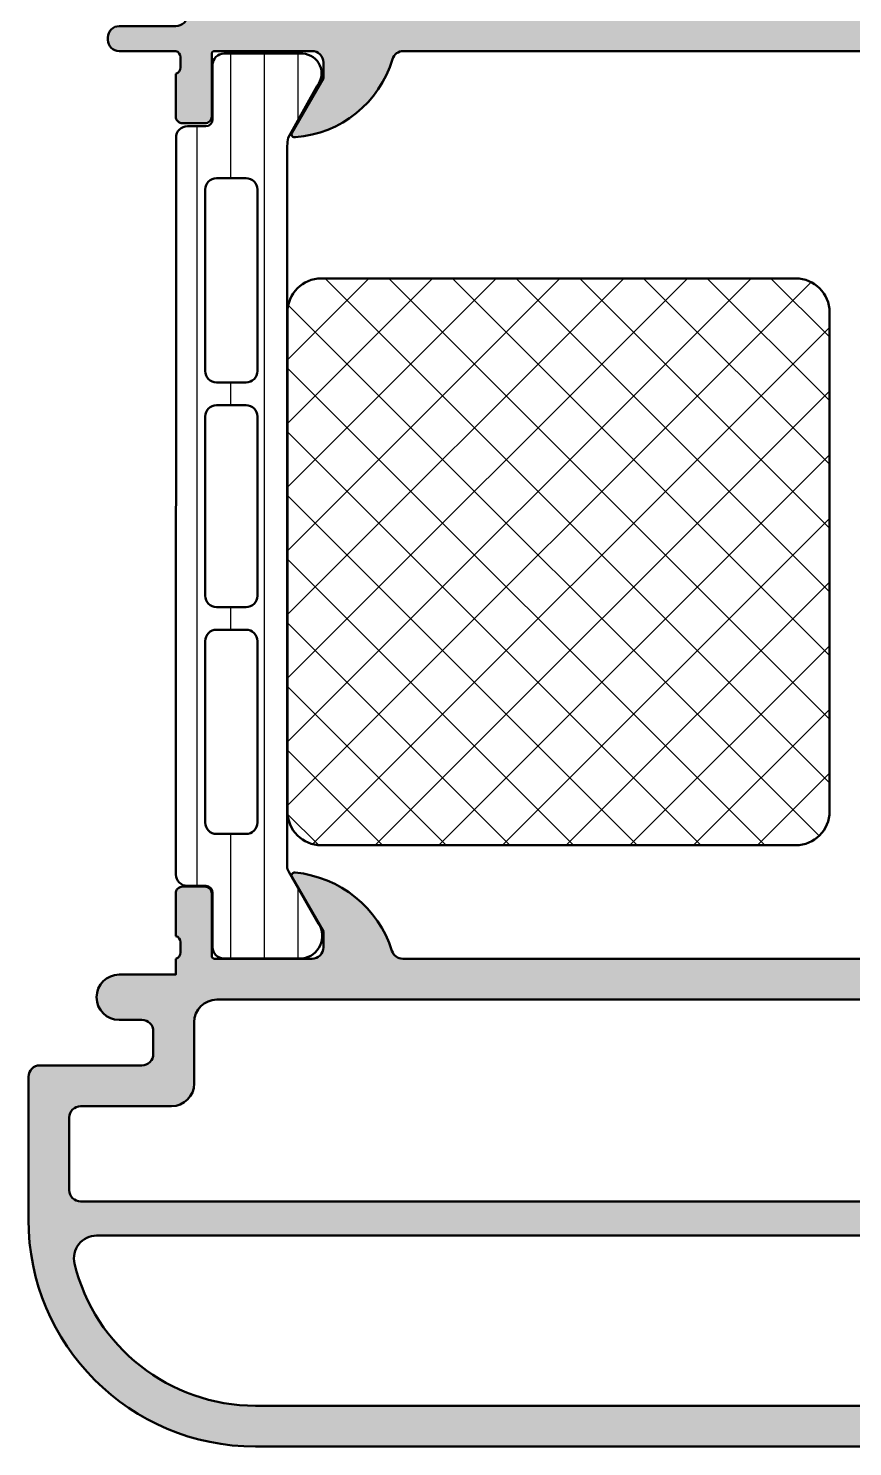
# Model space of a CAD drawing. Extents: x 0 to 75, y 0 to 102.
# Drawn here: x 0 to 36.3, y 0 to 62.5 of the extents above; entities that cross this region are included whole.
import ezdxf

# ---------------------------------------------------------------- set-up
doc = ezdxf.new("R2010")
doc.units = 0
for name, color, linetype, lineweight in [('0S-Alu contour', 7, 'Continuous', 50), ('0S-Alu hatch', 252, 'Continuous', 25), ('0S-Plastic contour', 254, 'Continuous', 50), ('0S-Plastic hatch', 253, 'Continuous', 25), ('0S-PT contour', 91, 'Continuous', 50), ('0S-PT hatch', 103, 'Continuous', 25)]:
    doc.layers.add(name, color=color, linetype=linetype, lineweight=lineweight)

# ---------------------------------------------------------------- blocks, each defined once
blk = doc.blocks.new('430690__E5E0062D_8118_4E40_9B83_D8DA14C2BE1B_')
at = {"layer": '0S-Alu hatch'}
h = blk.add_hatch(color=256, dxfattribs=at)
edge = h.paths.add_edge_path()
edge.add_ellipse((5.000017198477095, 18.2999971235823), major_axis=(-0.4999999999999864, 0), ratio=1, start_angle=180, end_angle=269.999934430183, ccw=False)
edge.add_line((5.500017198477081, 18.2999971235823), (5.500017198477195, 17.299996551378))
edge.add_ellipse((5.000018880849282, 17.29999486900591), major_axis=(-0.4999983176307435, 0), ratio=1, start_angle=89.99980721371111, end_angle=180.000192786551, ccw=False)
edge.add_line((5.000017198477195, 16.799996551378), (0.5000171984768543, 16.799996551378))
edge.add_arc((0.5000188644716843, 16.29999488538339), 0.5000016659973819, 90.00019090830882, 179.9998090904089)
edge.add_line((1.71984770782e-05, 16.29999655138941), (1.71984770816e-05, 10))
edge.add_arc((10.00001719847704, 9.999999999999986), 9.999999999999957, 180, 269.9999999999998)
edge.add_line((10.00001719847701, 2.84e-14), (65.00000000000026, 0))
edge.add_arc((65.00000000000023, 9.999999999999972), 9.999999999999972, 270.0000000000002, 360)
edge.add_line((75.0000000000002, 9.999999999999968), (74.9999999999998, 13.50000000000017))
edge.add_arc((74.49996948242188, 13.49996948242225), 0.5000305185091918, 0.0034968434056635, 89.99650315717567)
edge.add_line((74.4999999999948, 14.00000000000018), (73.19998168944792, 14.00000000000011))
edge.add_arc((73.19996642949953, 13.5000305142604), 0.4999694859725901, 89.99825123199821, 180.0078688569588)
edge.add_line((72.69999694824205, 13.49996184972019), (72.69999694824233, 13))
edge.add_line((72.69999694824233, 13), (73.69999694824187, 13.00000000000017))
edge.add_line((73.69999694824187, 13.00000000000017), (73.69999694824244, 11.5000000000003))
edge.add_ellipse((72.6999654886017, 11.50003145964108), major_axis=(-1.000031460135576, 0), ratio=1, start_angle=90.00180244786259, end_angle=179.9981975521923, ccw=False)
edge.add_line((72.69999694824119, 10.50000000000034), (68.69999694823153, 10.50000000000013))
edge.add_ellipse((68.69999694824182, 11.50000000002951), major_axis=(-1.000000000029384, 0), ratio=1, start_angle=-0.0004371304394226172, end_angle=89.99999999941048, ccw=False)
edge.add_line((67.69999694824153, 11.50000762939494), (67.69999694824256, 13.00000000000007))
edge.add_line((67.69999694824256, 13.00000000000007), (68.69999694824187, 13.00000000000045))
edge.add_line((68.69999694824187, 13.00000000000045), (68.69999694824187, 13.50000000000045))
edge.add_arc((68.19996643066409, 13.49996948242217), 0.5000305185090497, 0.0034968434056635, 89.99650315719192)
edge.add_line((68.19999694823687, 13.99999999999995), (66.89999389648372, 14.00000000000023))
edge.add_arc((66.90000205844106, 13.49999183804311), 0.500008162023732, 90.00093527614877, 179.999064723801)
edge.add_line((66.39999389648393, 13.50000000000089), (66.39999389648406, 11.50000000000094))
edge.add_ellipse((65.89996337890544, 11.50003051757919), major_axis=(-0.5000305185098881, 0), ratio=1, start_angle=90.00349684281298, end_angle=179.9965031565945, ccw=False)
edge.add_line((65.89999389647826, 11.00000000000057), (60.49999999999991, 11.00000000000028))
edge.add_ellipse((60.50000816195741, 11.50000816195801), major_axis=(-0.5000081620243395, 0), ratio=1, start_angle=0.0009352761990157887, end_angle=89.99906472383333, ccw=False)
edge.add_line((59.99999999999968, 11.50000000000023), (59.99999999999968, 18.30000305175838))
edge.add_arc((59.5000152585565, 18.3000183100818), 0.4999847416760091, 359.9982514715724, 450.0000000006001)
edge.add_line((59.50001525855126, 18.80000305175781), (57.50000762938944, 18.80000305175775))
edge.add_ellipse((57.4999923713038, 19.29998779349307), major_axis=(-0.4999847419681343, 0), ratio=1, start_angle=0.0008742896432067937, end_angle=90.0017485011789, ccw=False)
edge.add_line((57.00000762939388, 19.29998016410945), (56.99997329937824, 21.49999999999983))
edge.add_ellipse((57.07880974592126, 21.76752059199309), major_axis=(-0.2788950563275647, 0), ratio=1, start_angle=-1.1645893740703173, end_angle=73.58012358052042, ccw=False)
edge.add_line((56.79997229937807, 21.77318899999133), (56.79997229937831, 22.22678299999177))
edge.add_ellipse((57.07884039502123, 22.23244365946871), major_axis=(-0.2789255417368994, 0), ratio=1, start_angle=-73.57540544466792, end_angle=1.1628700728628019, ccw=False)
edge.add_line((56.99997329937824, 22.49998699999144), (56.99997329937835, 24.37999799999972))
edge.add_arc((56.69997329937809, 24.37999799999972), 0.3000000000002601, 0, 89.99999999998506)
edge.add_line((56.69997329937817, 24.67999799999998), (55.71999898033542, 24.67999800000001))
edge.add_arc((55.71999898033539, 24.37999799999998), 0.3000000000000327, 89.99999999999324, 180)
edge.add_line((55.41999898033535, 24.37999799999998), (55.41999898033558, 21.62000000000006))
edge.add_ellipse((55.29999898033581, 21.62000000000002), major_axis=(-0.1199999999997629, 0), ratio=1, start_angle=89.99999999999329, end_angle=180, ccw=False)
edge.add_line((55.2999989803358, 21.50000000000026), (50.99998092877266, 21.50000000000047))
edge.add_ellipse((50.99997060866207, 21.99998967988976), major_axis=(-0.4999896799958031, 0), ratio=1, start_angle=-0.001182622279827683, end_angle=90.00118262197122, ccw=False)
edge.add_line((50.49998092877277, 22.00000000000036), (50.49998092877323, 22.69999694824287))
edge.add_line((50.49998092877323, 22.69999694824287), (51.88822555767925, 25.1045227050783))
edge.add_arc((51.76126084461743, 25.16120419576186), 0.1390425465423452, 335.9423438028418, 455.6316827674685)
edge.add_arc((52.23828222420831, 20.32370918617875), 5.000000000000285, 95.63168276745193, 162.2550624251304)
edge.add_ellipse((46.99995719539424, 22.00000000000028), major_axis=(-0.4999999999999212, 0), ratio=1, start_angle=90.00000000000318, end_angle=162.2550624251343, ccw=False)
edge.add_line((46.99995719539427, 21.50000000000035), (16.49234549921826, 21.5))
edge.add_ellipse((16.49234549921834, 21.99999999999982), major_axis=(-0.4999999999998224, 0), ratio=1, start_angle=17.744937574853907, end_angle=89.99999999999102, ccw=False)
edge.add_arc((11.25402047040422, 20.32370918617872), 5.000000000000309, 17.74493757486587, 84.36831723254801)
edge.add_arc((11.73104184999533, 25.16120419576173), 0.1390425465424489, 84.36831723262974, 204.057656197141)
edge.add_line((11.6040771369334, 25.10452270507816), (12.99232176583965, 22.6999969482425))
edge.add_line((12.99232176583965, 22.6999969482425), (12.99232176583953, 22.0000000000002))
edge.add_ellipse((12.49233208594975, 21.99998967989006), major_axis=(-0.4999896799962934, 0), ratio=1, start_angle=89.99881737801991, end_angle=180.0011826219717, ccw=False)
edge.add_line((12.49232176583908, 21.50000000000027), (8.192303714276903, 21.5000000000002))
edge.add_ellipse((8.192303714276903, 21.61999999999991), major_axis=(-0.1199999999997168, 0), ratio=1, start_angle=0, end_angle=90, ccw=False)
edge.add_line((8.072303714277187, 21.61999999999991), (8.07230371427707, 24.37999800000019))
edge.add_arc((7.772303714277242, 24.37999800000016), 0.2999999999998266, 0, 90.00000000000273)
edge.add_line((7.772303714277228, 24.67999799999999), (6.792329395234702, 24.67999799999993))
edge.add_arc((6.792329395234602, 24.3799979999995), 0.300000000000427, 89.99999999998101, 180)
edge.add_line((6.492329395234175, 24.3799979999995), (6.49232939523452, 22.49998699999146))
edge.add_ellipse((6.413462299591202, 22.2324436594686), major_axis=(-0.2789255417371184, 0), ratio=1, start_angle=178.8371299270813, end_angle=253.5754054446112, ccw=False)
edge.add_line((6.692330395234336, 22.22678299999139), (6.692330395234336, 21.77318899999153))
edge.add_ellipse((6.413492948691441, 21.76752059199307), major_axis=(-0.2788950563272834, 0), ratio=1, start_angle=106.41987641950891, end_angle=181.1645893741176, ccw=False)
edge.add_line((6.49232939523452, 21.50000000000011), (6.49232939523452, 20.79999941240092))
edge.add_line((6.49232939523452, 20.79999941240092), (4.000017198477024, 20.79999941240092))
edge.add_arc((4.000017198477735, 19.79999884019666), 1.000000572204257, 90.00000000004071, 269.9999344301847)
edge.add_line((4.000016054067913, 18.79999826799306), (5.000017770681694, 18.79999712358196))
edge = h.paths.add_edge_path()
edge.add_arc((6.300016435537628, 15.99999636064314), 1, 270, 360)
edge.add_line((7.300016435537628, 15.99999636064314), (7.300016435537624, 18.69999694824248))
edge.add_ellipse((8.300016435537643, 18.69999694824248), major_axis=(-1.000000000000017, 0), ratio=1, start_angle=270.0000000000008, end_angle=360, ccw=False)
edge.add_line((8.300016435537628, 19.6999969482425), (54.70000762939386, 19.6999969482425))
edge.add_ellipse((54.70000762939386, 19.1999969482425), major_axis=(-0.5, 0), ratio=1, start_angle=180, end_angle=270, ccw=False)
edge.add_line((55.20000762939386, 19.1999969482425), (55.20000762939393, 18.00000000000029))
edge.add_arc((56.20000762939391, 18.00000000000029), 0.9999999999999928, 180, 269.9999999999972)
edge.add_line((56.20000762939387, 17.0000000000003), (57.70000457854954, 17.00000000000027))
edge.add_ellipse((57.70000457854949, 16.50000000000028), major_axis=(-0.4999999999999858, 0), ratio=1, start_angle=180, end_angle=269.9999999999951, ccw=False)
edge.add_line((58.20000457854948, 16.49999999990896), (58.20000457760002, 11.29999631295942))
edge.add_ellipse((57.70000457760002, 11.29999631295942), major_axis=(-0.5, 0), ratio=1, start_angle=90, end_angle=180, ccw=False)
edge.add_line((57.70000457760002, 10.79999631295942), (2.300016435537628, 10.79999631295943))
edge.add_ellipse((2.30001527134226, 11.29999514876407), major_axis=(-0.4999988358059877, 0), ratio=1, start_angle=-0.00013340742549416973, end_angle=90.00013340727281, ccw=False)
edge.add_line((1.800016435537628, 11.29999631295951), (1.800016435537625, 14.49999636064537))
edge.add_ellipse((2.300014992644648, 14.49999780353611), major_axis=(-0.4999985571091051, 0), ratio=1, start_angle=-90.0001653438332, end_angle=0.00016534357740738415, ccw=False)
edge.add_line((2.300016435537628, 14.99999636064314), (6.300016435537628, 14.99999636064314))
edge = h.paths.add_edge_path()
edge.add_line((65.00000000000026, 1.800395727157592), (10.00001719847708, 1.800395727157592))
edge.add_ellipse((10.00001719847709, 10.00039572715757), major_axis=(-8.199999999999976, 0), ratio=1, start_angle=13.660406249844186, end_angle=89.99999999999989, ccw=False)
edge.add_ellipse((3.00368681723755, 8.299995422363281), major_axis=(-0.9999999999999712, 0), ratio=1, start_angle=-89.9999999999992, end_angle=13.660406249844527, ccw=False)
edge.add_line((3.003686817237536, 9.299995422363253), (71.9963303812398, 9.299995422363285))
edge.add_ellipse((71.99633038123983, 8.299995422363295), major_axis=(-0.9999999999999893, 0), ratio=1, start_angle=166.339593750155, end_angle=270.00000000000165, ccw=False)
edge.add_ellipse((65.00000000000026, 10.0003957271576), major_axis=(-8.200000000000008, 0), ratio=1, start_angle=90, end_angle=166.3395937501558, ccw=False)
at = {"layer": '0S-Alu contour', "color": 7}
for points in [[(11.6040771369334, 25.10452270507816), (12.99232176583965, 22.6999969482425), (12.99232176583953, 22.0000000000002)], [(50.49998092877277, 22.00000000000036), (50.49998092877323, 22.69999694824287), (51.88822555767925, 25.1045227050783)], [(6.492329395234175, 24.3799979999995), (6.49232939523452, 22.49998699999146)], [(7.772303714277228, 24.67999799999999), (6.792329395234702, 24.67999799999993)], [(8.072303714277187, 21.61999999999991), (8.07230371427707, 24.37999800000019)], [(55.41999898033535, 24.37999799999998), (55.41999898033558, 21.62000000000006)], [(56.69997329937817, 24.67999799999998), (55.71999898033542, 24.67999800000001)], [(56.99997329937824, 22.49998699999144), (56.99997329937835, 24.37999799999972)], [(6.692330395234336, 22.22678299999139), (6.692330395234336, 21.77318899999153)], [(56.79997229937807, 21.77318899999133), (56.79997229937831, 22.22678299999177)], [(6.49232939523452, 21.50000000000011), (6.49232939523452, 20.79999941240092), (4.000017198477024, 20.79999941240092)], [(12.49232176583908, 21.50000000000027), (8.192303714276903, 21.5000000000002)], [(46.99995719539427, 21.50000000000035), (16.49234549921826, 21.5)], [(55.2999989803358, 21.50000000000026), (50.99998092877266, 21.50000000000047)], [(57.00000762939388, 19.29998016410945), (56.99997329937824, 21.49999999999983)], [(8.300016435537628, 19.6999969482425), (54.70000762939386, 19.6999969482425)], [(4.000016054067913, 18.79999826799306), (5.000017770681694, 18.79999712358196)], [(55.20000762939386, 19.1999969482425), (55.20000762939393, 18.00000000000029)], [(59.50001525855126, 18.80000305175781), (57.50000762938944, 18.80000305175775)], [(5.500017198477081, 18.2999971235823), (5.500017198477195, 17.299996551378)], [(7.300016435537628, 15.99999636064314), (7.300016435537624, 18.69999694824248)], [(59.99999999999968, 11.50000000000023), (59.99999999999968, 18.30000305175838)], [(56.20000762939387, 17.0000000000003), (57.70000457854954, 17.00000000000027)], [(1.71984770782e-05, 16.29999655138941), (1.71984770816e-05, 10)], [(5.000017198477195, 16.799996551378), (0.5000171984768543, 16.799996551378)], [(58.20000457854948, 16.49999999990896), (58.20000457760002, 11.29999631295942)], [(1.800016435537628, 11.29999631295951), (1.800016435537625, 14.49999636064537)], [(2.300016435537628, 14.99999636064314), (6.300016435537628, 14.99999636064314)], [(68.19999694823687, 13.99999999999995), (66.89999389648372, 14.00000000000023)], [(74.4999999999948, 14.00000000000018), (73.19998168944792, 14.00000000000011)], [(66.39999389648393, 13.50000000000089), (66.39999389648406, 11.50000000000094)], [(67.69999694824153, 11.50000762939494), (67.69999694824256, 13.00000000000007), (68.69999694824187, 13.00000000000045), (68.69999694824187, 13.50000000000045)], [(72.69999694824205, 13.49996184972019), (72.69999694824233, 13), (73.69999694824187, 13.00000000000017), (73.69999694824244, 11.5000000000003)], [(75.0000000000002, 9.999999999999968), (74.9999999999998, 13.50000000000017)], [(57.70000457760002, 10.79999631295942), (2.300016435537628, 10.79999631295943)], [(65.89999389647826, 11.00000000000057), (60.49999999999991, 11.00000000000028)], [(72.69999694824119, 10.50000000000034), (68.69999694823153, 10.50000000000013)], [(3.003686817237536, 9.299995422363253), (71.9963303812398, 9.299995422363285)], [(65.00000000000026, 1.800395727157592), (10.00001719847708, 1.800395727157592)], [(10.00001719847701, 2.84e-14), (65.00000000000026, 0)]]:
    blk.add_lwpolyline(points, dxfattribs=at)
for centre, radius, start, end in [((11.73104184999533, 25.16120419576173), 0.1390425465424489, 84.36831723262974, 204.057656197141), ((11.25402047040422, 20.32370918617872), 5.000000000000309, 17.74493757486587, 84.36831723254801), ((52.23828222420831, 20.32370918617875), 5.000000000000285, 95.63168276745193, 162.2550624251304), ((51.76126084461743, 25.16120419576186), 0.1390425465423452, 335.9423438028418, 95.63168276746855), ((6.792329395234602, 24.3799979999995), 0.300000000000427, 89.99999999998101, 180), ((7.772303714277242, 24.37999800000016), 0.2999999999998266, 0, 90.00000000000273), ((55.71999898033539, 24.37999799999998), 0.3000000000000327, 89.99999999999324, 180), ((56.69997329937809, 24.37999799999972), 0.3000000000002601, 0, 89.99999999998506), ((4.000017198477735, 19.79999884019666), 1.000000572204257, 90.00000000004071, 269.9999344301847), ((59.5000152585565, 18.3000183100818), 0.4999847416760091, 359.9982514715724, 90.0000000006001), ((56.20000762939391, 18.00000000000029), 0.9999999999999928, 180, 269.9999999999972), ((0.5000188644716843, 16.29999488538339), 0.5000016659973819, 90.00019090830882, 179.9998090904089), ((6.300016435537628, 15.99999636064314), 1, 270, 0), ((66.90000205844106, 13.49999183804311), 0.500008162023732, 90.00093527614877, 179.999064723801), ((68.19996643066409, 13.49996948242217), 0.5000305185090497, 0.0034968434056635, 89.99650315719192), ((73.19996642949953, 13.5000305142604), 0.4999694859725901, 89.99825123199821, 180.0078688569588), ((74.49996948242188, 13.49996948242225), 0.5000305185091918, 0.0034968434056635, 89.99650315717567), ((10.00001719847704, 9.999999999999986), 9.999999999999957, 180, 269.9999999999998), ((65.00000000000023, 9.999999999999972), 9.999999999999972, 270.0000000000002, 0)]:
    blk.add_arc(centre, radius, start, end, dxfattribs=at)
at = {"layer": '0S-Alu contour', "color": 7, "extrusion": (0, 0, -1)}
for centre, radius, start, end in [((-6.413462299591202, 22.2324436594686), 0.2789255417371184, 106.4245945553888, 181.1628700729188), ((-12.49233208594975, 21.99998967989006), 0.4999896799962934, 179.9988173780283, 270.0011826219802), ((-50.99997060866207, 21.99998967988976), 0.4999896799958031, 269.9988173780288, 0.0011826222798784), ((-57.07884039502123, 22.23244365946871), 0.2789255417368994, 358.8371299271372, 73.57540544466796), ((-6.413492948691441, 21.76752059199307), 0.2788950563272834, 178.8354106258824, 253.5801235804911), ((-8.192303714276903, 21.61999999999991), 0.1199999999997168, 270, 0), ((-16.49234549921834, 21.99999999999982), 0.4999999999998224, 270.000000000009, 342.2550624251461), ((-46.99995719539424, 22.00000000000028), 0.4999999999999212, 197.7449375748658, 269.9999999999968), ((-55.29999898033581, 21.62000000000002), 0.119999999999763, 180, 270.0000000000068), ((-57.07880974592126, 21.76752059199309), 0.2788950563275647, 286.4198764194796, 1.164589374070321), ((-8.300016435537643, 18.69999694824248), 1.000000000000017, 0, 89.9999999999992), ((-54.70000762939386, 19.1999969482425), 0.5, 90, 180), ((-5.000017198477095, 18.2999971235823), 0.4999999999999864, 90.00006556981702, 180), ((-57.4999923713038, 19.29998779349307), 0.4999847419681343, 269.9982514988211, 359.9991257103568), ((-5.000018880849282, 17.29999486900591), 0.4999983176307435, 179.999807213449, 270.000192786289), ((-57.70000457854949, 16.50000000000028), 0.4999999999999858, 90.00000000000487, 180), ((-2.300014992644648, 14.49999780353611), 0.4999985571091051, 359.9998346564226, 90.00016534383327), ((-2.30001527134226, 11.29999514876407), 0.4999988358059877, 269.9998665927272, 0.0001334074255184), ((-57.70000457760002, 11.29999631295942), 0.5, 180, 270), ((-60.50000816195741, 11.50000816195801), 0.5000081620243395, 270.0009352761667, 359.999064723801), ((-65.89996337890544, 11.50003051757919), 0.5000305185098881, 180.0034968434056, 269.996503157187), ((-68.69999694824182, 11.50000000002951), 1.000000000029384, 270.0000000005895, 0.000437130439352), ((-72.6999654886017, 11.50003145964108), 1.000031460135576, 180.0018024478078, 269.9981975521374), ((-3.00368681723755, 8.299995422363281), 0.9999999999999712, 346.3395937501555, 89.9999999999992), ((-71.99633038123983, 8.299995422363295), 0.9999999999999893, 89.99999999999837, 193.660406249845), ((-10.00001719847709, 10.00039572715757), 8.199999999999976, 270.0000000000001, 346.3395937501558), ((-65.00000000000026, 10.0003957271576), 8.200000000000008, 193.6604062498443, 270)]:
    blk.add_arc(centre, radius, start, end, dxfattribs=at)
blk = doc.blocks.new('430740__C74A6335_4344_408F_A90C_A3FF09665961_')
at = {"layer": '0S-PT hatch'}
h = blk.add_hatch(dxfattribs=at)
h.set_pattern_fill('ANSI37', color=256, scale=0.625, angle=90, style=0)
h.set_pattern_definition([(135, (0, 0), (-1.403165018917055, -1.403165018917055), []), (225, (0, 0), (1.403165018917055, -1.403165018917055), [])])
edge = h.paths.add_edge_path()
edge.add_arc((12.90235545014073, 49.98999844543789), 1.49000155456303, 90.00005977838283, 179.9999405047787)
edge.add_line((11.4123538955785, 49.98999999263688), (11.41235389557849, 27.99000000000011))
edge.add_arc((12.90235441125217, 27.99000051567379), 1.490000515673774, 180.0000198399066, 269.9999803031464)
edge.add_line((12.90235389902732, 26.50000000000011), (33.80238632050477, 26.50000000000011))
edge.add_arc((33.80238365418787, 27.990002666317), 1.490002666319272, 270.000102529149, 359.9998981537143)
edge.add_line((35.29238632050478, 27.99000001775826), (35.29238632050477, 49.99000000000011))
edge.add_arc((33.80238261346077, 49.98999629295608), 1.490003707048608, 0.0001425520778572, 89.99985840487815)
edge.add_line((33.80238629570854, 51.48000000000013), (12.902353895578, 51.48000000000011))
at = {"layer": '0S-PT contour', "color": 7}
for points in [[(33.80238629570854, 51.48000000000013), (12.902353895578, 51.48000000000011)], [(11.4123538955785, 49.98999999263688), (11.41235389557849, 27.99000000000011)], [(35.29238632050478, 27.99000001775826), (35.29238632050477, 49.99000000000011)], [(12.90235389902732, 26.50000000000011), (33.80238632050477, 26.50000000000011)]]:
    blk.add_lwpolyline(points, dxfattribs=at)
for centre, radius, start, end in [((12.90235545014073, 49.98999844543789), 1.49000155456303, 90.00005977838283, 179.9999405047787), ((33.80238261346077, 49.98999629295608), 1.490003707048608, 0.0001425520778572, 89.99985840487815), ((12.90235441125217, 27.99000051567379), 1.490000515673774, 180.0000198399066, 269.9999803031464), ((33.80238365418787, 27.990002666317), 1.490002666319272, 270.000102529149, 359.9998981537143)]:
    blk.add_arc(centre, radius, start, end, dxfattribs=at)
blk = doc.blocks.new('284487__2499D89B_ACC9_43F0_817A_A635786B4158___0D5E0F50_B5D2_41A2_97CC_7029156A1508_')
at = {"layer": '0S-Plastic hatch'}
h = blk.add_hatch(dxfattribs=at)
h.set_pattern_fill('ANSI31', color=256, scale=0.4680000000000001, angle=45, style=0)
h.set_pattern_definition([(90, (0, 0), (-1.4859, 0), [])])
edge = h.paths.add_edge_path()
edge.add_line((6.504614066441519, 57.68629611517198), (6.500044724027475, 25.2099970000001))
edge.add_arc((7.000042045118277, 25.20999432109091), 0.499997321097979, 179.999693017615, 270.0003069820262)
edge.add_line((7.000044724027475, 24.70999700000011), (7.810376057360798, 24.70999700000011))
edge.add_ellipse((7.810376057360798, 24.4099970000001), major_axis=(-0.3000000000000184, 0), ratio=1, start_angle=180, end_angle=270, ccw=False)
edge.add_line((8.110376057360817, 24.4099970000001), (8.110044106963784, 22.00999861706376))
edge.add_arc((8.610040084402371, 22.00999597743868), 0.4999959774455549, 179.9996975182267, 270.0003024811851)
edge.add_line((8.610042724027437, 21.51000000000009), (12.08658422212696, 21.5100000000001))
edge.add_arc((11.94427357313559, 22.49981807472295), 0.9999960709244788, 278.1816080519002, 392.7270160998408)
edge.add_line((12.78552622212694, 23.04045300000011), (11.4670565076403, 25.3241098467503))
edge.add_ellipse((11.90006922437106, 25.57410982104985), major_axis=(-0.5000000000003301, 0), ratio=1, start_angle=5.991033771124421e-05, end_angle=29.999996599322685, ccw=False)
edge.add_line((11.40006922437101, 25.57410929823352), (11.40463856678499, 57.32218381689079))
edge.add_ellipse((13.38929897352597, 57.31607025809033), major_axis=(-1.984669822838661, 0), ratio=1, start_angle=349.4760209363451, end_angle=359.82350632483065, ccw=False)
edge.add_line((11.43801416811538, 57.67856427715855), (12.71747078622724, 59.96788002626042))
edge.add_arc((12.04351137953183, 60.51777067479917), 0.8698281480979893, 320.788628582685, 446.8602271466215)
edge.add_line((12.09115356454103, 61.38629311517197), (8.61461206644151, 61.38629311517198))
edge.add_arc((8.614609426816429, 60.88629713773339), 0.499995977445562, 89.9996975188133, 180.0003024817733)
edge.add_line((8.114613449377835, 60.88629449810319), (8.114945399774854, 58.48629611517198))
edge.add_ellipse((7.81494539977487, 58.48629611517197), major_axis=(-0.2999999999999829, 0), ratio=1, start_angle=90, end_angle=180, ccw=False)
edge.add_line((7.81494539977487, 58.18629611517199), (7.004614066441519, 58.18629611517199))
edge.add_arc((7.004611387532321, 57.68629879408118), 0.499997321097979, 89.99969301797381, 180.0003069823849)
edge = h.paths.add_edge_path()
edge.add_line((7.785651687212236, 47.39687486731597), (7.785651687212236, 55.39688707400313))
edge.add_ellipse((8.285636428423146, 55.39688707400833), major_axis=(-0.4999847412109091, 0), ratio=1, start_angle=270, end_angle=360, ccw=False)
edge.add_line((8.285636428423146, 55.89687181521924), (9.585647109575547, 55.89687181521925))
edge.add_ellipse((9.585647109575547, 55.39685655643022), major_axis=(-0.5000152587890341, 0), ratio=1, start_angle=180, end_angle=270, ccw=False)
edge.add_line((10.08566236836458, 55.396856556425), (10.08566236836458, 47.3968748673235))
edge.add_ellipse((9.585666007721258, 47.39687122796444), major_axis=(-0.4999963606565677, 0), ratio=1, start_angle=89.9995829574089, end_angle=180.0004170428646, ccw=False)
edge.add_line((9.58566236836458, 46.89687486732111), (8.285668262096676, 46.89687486732111))
edge.add_ellipse((8.285651689299883, 47.3968748691341), major_axis=(-0.500000002087643, 0), ratio=1, start_angle=0, end_angle=90.00189910261457, ccw=False)
edge = h.paths.add_edge_path()
edge.add_line((10.08566236836458, 45.39687486731593), (10.08566236836458, 37.49687486731593))
edge.add_ellipse((9.585662368364567, 37.49687486732113), major_axis=(-0.5000000000000142, 0), ratio=1, start_angle=90.00000000119371, end_angle=180, ccw=False)
edge.add_line((9.585662368374983, 36.99687486732111), (8.28565168722264, 36.99687486732111))
edge.add_ellipse((8.285651687212235, 37.4968748673211), major_axis=(-0.4999999999999929, 0), ratio=1, start_angle=0, end_angle=90.000000001192, ccw=False)
edge.add_line((7.785651687212244, 37.4968748673211), (7.785651687212236, 45.39687486731591))
edge.add_ellipse((8.285651687212235, 45.39687486732112), major_axis=(-0.5, 0), ratio=1, start_angle=270, end_angle=360, ccw=False)
edge.add_line((8.285651687212235, 45.89687486732112), (9.58566236836458, 45.89687486732112))
edge.add_ellipse((9.58566236836458, 45.39687486732112), major_axis=(-0.4999999999999929, 0), ratio=1, start_angle=180, end_angle=270, ccw=False)
edge = h.paths.add_edge_path()
edge.add_line((7.785651687201834, 27.49687791942825), (7.785651687201834, 35.49687486731591))
edge.add_ellipse((8.285651689359156, 35.49687486543845), major_axis=(-0.5000000021573215, 0), ratio=1, start_angle=269.9981009105044, end_angle=360, ccw=False)
edge.add_line((8.285668262041469, 35.99687486732112), (9.585662368354207, 35.99687486732114))
edge.add_ellipse((9.585666007710913, 35.49687850667787), major_axis=(-0.4999963606565109, 0), ratio=1, start_angle=179.9995829571355, end_angle=270.0004170425943, ccw=False)
edge.add_line((10.08566236835418, 35.4968748673211), (10.08566236835418, 27.49687791943583))
edge.add_ellipse((9.585666007710797, 27.49687428007677), major_axis=(-0.4999963606566246, 0), ratio=1, start_angle=89.9995829574155, end_angle=180.0004170428646, ccw=False)
edge.add_line((9.585662368354178, 26.99687791943338), (8.28566826208629, 26.9968779194334))
edge.add_ellipse((8.285651689289466, 27.49687792124637), major_axis=(-0.5000000020876322, 0), ratio=1, start_angle=0, end_angle=90.00189910261793, ccw=False)
at = {"layer": '0S-Alu contour', "color": 7}
for points in [[(8.285636428423146, 55.89687181521924), (9.585647109575547, 55.89687181521925)], [(7.785651687212236, 47.39687486731597), (7.785651687212236, 55.39688707400313)], [(10.08566236836458, 55.396856556425), (10.08566236836458, 47.3968748673235)], [(9.58566236836458, 46.89687486732111), (8.285668262096676, 46.89687486732111)], [(8.285651687212235, 45.89687486732112), (9.58566236836458, 45.89687486732112)], [(7.785651687212244, 37.4968748673211), (7.785651687212236, 45.39687486731591)], [(10.08566236836458, 45.39687486731593), (10.08566236836458, 37.49687486731593)], [(9.585662368374983, 36.99687486732111), (8.28565168722264, 36.99687486732111)], [(8.285668262041469, 35.99687486732112), (9.585662368354207, 35.99687486732114)], [(7.785651687201834, 27.49687791942825), (7.785651687201834, 35.49687486731591)], [(10.08566236835418, 35.4968748673211), (10.08566236835418, 27.49687791943583)], [(9.585662368354178, 26.99687791943338), (8.28566826208629, 26.9968779194334)]]:
    blk.add_lwpolyline(points, dxfattribs=at)
at = {"layer": '0S-Alu contour', "color": 7, "extrusion": (0, 0, -1)}
for centre, radius, start, end in [((-8.285636428423146, 55.39688707400833), 0.4999847412109091, 0, 90), ((-9.585647109575547, 55.39685655643022), 0.5000152587890341, 90, 180), ((-8.285651689299883, 47.3968748691341), 0.500000002087643, 269.9981008973854, 0), ((-9.585666007721258, 47.39687122796444), 0.4999963606565677, 179.9995829571354, 270.0004170425911), ((-8.285651687212235, 45.39687486732112), 0.5, 0, 90), ((-9.58566236836458, 45.39687486732112), 0.4999999999999929, 90, 180), ((-8.285651687212235, 37.4968748673211), 0.4999999999999929, 269.999999998808, 0), ((-9.585662368364567, 37.49687486732113), 0.5000000000000142, 180, 269.9999999988063), ((-8.285651689359156, 35.49687486543845), 0.5000000021573215, 0, 90.00189908949562), ((-9.585666007710913, 35.49687850667787), 0.4999963606565109, 89.9995829574057, 180.0004170428646), ((-8.285651689289466, 27.49687792124637), 0.5000000020876322, 269.9981008973821, 0), ((-9.585666007710797, 27.49687428007677), 0.4999963606566246, 179.9995829571354, 270.0004170425845)]:
    blk.add_arc(centre, radius, start, end, dxfattribs=at)
at = {"layer": '0S-Plastic contour', "color": 7}
for points in [[(12.09115356454103, 61.38629311517197), (8.61461206644151, 61.38629311517198)], [(8.114613449377835, 60.88629449810319), (8.114945399774854, 58.48629611517198)], [(11.43801416811538, 57.67856427715855), (12.71747078622724, 59.96788002626042)], [(7.81494539977487, 58.18629611517199), (7.004614066441519, 58.18629611517199)], [(6.504614066441519, 57.68629611517198), (6.500044724027475, 25.2099970000001)], [(11.40006922437101, 25.57410929823352), (11.40463856678499, 57.32218381689079)], [(12.78552622212694, 23.04045300000011), (11.4670565076403, 25.3241098467503)], [(7.000044724027475, 24.70999700000011), (7.810376057360798, 24.70999700000011)], [(8.110376057360817, 24.4099970000001), (8.110044106963784, 22.00999861706376)], [(8.610042724027437, 21.51000000000009), (12.08658422212696, 21.5100000000001)]]:
    blk.add_lwpolyline(points, dxfattribs=at)
for centre, radius, start, end in [((8.614609426816429, 60.88629713773339), 0.499995977445562, 89.9996975188133, 180.0003024817733), ((12.04351137953183, 60.51777067479917), 0.8698281480979893, 320.788628582685, 86.86022714662154), ((7.004611387532321, 57.68629879408118), 0.499997321097979, 89.99969301797381, 180.0003069823849), ((7.000042045118277, 25.20999432109091), 0.499997321097979, 179.999693017615, 270.0003069820262), ((11.94427357313559, 22.49981807472295), 0.9999960709244788, 278.1816080519002, 32.72701609984087), ((8.610040084402371, 22.00999597743868), 0.4999959774455549, 179.9996975182267, 270.0003024811851)]:
    blk.add_arc(centre, radius, start, end, dxfattribs=at)
at = {"layer": '0S-Plastic contour', "color": 7, "extrusion": (0, 0, -1)}
for centre, radius, start, end in [((-7.81494539977487, 58.48629611517197), 0.2999999999999829, 180, 270), ((-13.38929897352597, 57.31607025809033), 1.984669822838661, 0.1764936751693438, 10.5239790636549), ((-11.90006922437106, 25.57410982104985), 0.5000000000003301, 330.0000034006773, 359.9999400896623), ((-7.810376057360798, 24.4099970000001), 0.3000000000000185, 90, 180)]:
    blk.add_arc(centre, radius, start, end, dxfattribs=at)
blk = doc.blocks.new('430200__19F2C8B2_58EF_4338_A66D_4EC13E8A9B59_')
at = {"layer": '0S-Alu hatch'}
h = blk.add_hatch(color=256, dxfattribs=at)
edge = h.paths.add_edge_path()
edge.add_line((6.999970203379376, 87.99999325922859), (6.999970203379405, 63.10003412983358))
edge.add_ellipse((6.499970203379319, 63.10003412983373), major_axis=(-0.5000000000000853, 0), ratio=1, start_angle=89.99999999998369, end_angle=180, ccw=False)
edge.add_line((6.499970203379177, 62.60003412983365), (3.999946203140751, 62.60003412983365))
edge.add_arc((3.999946203140765, 62.10003412983372), 0.499999999999929, 90.0000000000016, 180)
edge.add_line((3.499946203140837, 62.10003412983372), (3.499946203140837, 61.99999088314871))
edge.add_arc((3.999946203140765, 61.99999088314868), 0.499999999999929, 180, 269.9999999999951)
edge.add_line((3.999946203140723, 61.49999088314875), (6.492283576885185, 61.49999088314875))
edge.add_ellipse((6.413447130342163, 61.23247029115564), major_axis=(-0.2788950563274284, 0), ratio=1, start_angle=178.8354106259059, end_angle=253.5801235805121, ccw=False)
edge.add_line((6.692284576885205, 61.22680188315728), (6.692284576885199, 60.77320788315725))
edge.add_ellipse((6.413416481242038, 60.7675472236802), major_axis=(-0.2789255417371433, 0), ratio=1, start_angle=106.42459455535439, end_angle=181.1628700728853, ccw=False)
edge.add_line((6.492283576885202, 60.50000388315726), (6.492283576885185, 58.61999288314878))
edge.add_arc((6.792283576885225, 58.6199928831488), 0.3000000000000398, 180, 270.0000000000027)
edge.add_line((6.792283576885239, 58.31999288314875), (7.772257895927978, 58.31999288314875))
edge.add_arc((7.772257895927992, 58.61999288314875), 0.2999999999999971, 269.9999999999973, 360)
edge.add_line((8.07225789592799, 58.61999288314875), (8.072257895927976, 61.37999088314875))
edge.add_ellipse((8.19225026653345, 61.37999088314875), major_axis=(-0.1199923706054733, 0), ratio=1, start_angle=270, end_angle=360, ccw=False)
edge.add_line((8.19225026653345, 61.49998325375422), (12.49227594749067, 61.49998325375423))
edge.add_ellipse((12.49229138458384, 60.99999869102476), major_axis=(-0.4999845629677774, 0), ratio=1, start_angle=179.9991052558096, end_angle=270.00176901518995, ccw=False)
edge.add_line((12.99227594749065, 60.99999088314979), (12.99227594749067, 60.29998630551204))
edge.add_line((12.99227594749067, 60.29998630551204), (11.60403131858442, 57.89546817807064))
edge.add_arc((11.72787726737098, 57.83755965032963), 0.1367158243071119, 154.9399071397933, 284.928266631359)
edge.add_arc((11.41329615687918, 62.51625634504268), 4.823498731231913, 274.1587439554682, 343.4516124387958)
edge.add_ellipse((16.51629309892144, 60.99999088314918), major_axis=(-0.4999999999996266, 0), ratio=1, start_angle=269.9999999999992, end_angle=343.4516124387951, ccw=False)
edge.add_line((16.51629309892145, 61.4999908831488), (46.97895615396902, 61.49999088314885))
edge.add_ellipse((46.97895615396906, 60.99999088314898), major_axis=(-0.4999999999998792, 0), ratio=1, start_angle=195.5026065571003, end_angle=270.0000000000049, ccw=False)
edge.add_arc((51.9779330721576, 62.38657478982087), 4.68771483013711, 195.5026065570951, 266.9579243877493)
edge.add_arc((51.76728355279239, 57.83513607748216), 0.135158616301025, 253.616210323016, 386.5152777472297)
edge.add_line((51.88822555767901, 57.89547580746508), (50.49998092877276, 60.29999393490649))
edge.add_line((50.49998092877276, 60.29999393490649), (50.49998092877276, 60.9999985125432))
edge.add_ellipse((50.99996549167959, 61.00000632041921), major_axis=(-0.4999845629677895, 0), ratio=1, start_angle=-90.00176901519148, end_angle=0.000894744190475194, ccw=False)
edge.add_line((50.99998092877277, 61.49999088314869), (55.29999877226075, 61.49999833918916))
edge.add_ellipse((55.29999898033544, 61.37999833918934), major_axis=(-0.1200000000000002, 0), ratio=1, start_angle=180, end_angle=270.00009934834884, ccw=False)
edge.add_line((55.41999898033544, 61.37999833918934), (55.41999898033544, 58.62000051254321))
edge.add_arc((55.71999898033544, 58.6200005125432), 0.2999999999999971, 180, 270.0000000000013)
edge.add_line((55.71999898033545, 58.32000051254321), (56.69997329937822, 58.32000051254321))
edge.add_arc((56.69997329937821, 58.62000051254323), 0.3000000000000185, 270.0000000000013, 360)
edge.add_line((56.99997329937823, 58.62000051254323), (56.99997329937823, 60.50001151255172))
edge.add_ellipse((57.07884039502141, 60.76755485307467), major_axis=(-0.2789255417371599, 0), ratio=1, start_angle=-1.1628700728862214, end_angle=73.57540544464422, ccw=False)
edge.add_line((56.79997229937823, 60.77321551255173), (56.79997229937823, 61.22680951255173))
edge.add_ellipse((57.07880974592129, 61.2324779205501), major_axis=(-0.2788950563274377, 0), ratio=1, start_angle=-73.58012358050507, end_angle=1.16458937409692, ccw=False)
edge.add_line((56.99997329937822, 61.49999851254321), (56.99997020337928, 62.84999088314894))
edge.add_arc((56.49997020337931, 62.84999088314892), 0.4999999999999716, 0, 90.00000000000325)
edge.add_line((56.49997020337928, 63.34999088314889), (52.49997020337929, 63.34999088314889))
edge.add_ellipse((52.49997020337929, 63.84999088314889), major_axis=(-0.5, 0), ratio=1, start_angle=0, end_angle=90, ccw=False)
edge.add_line((51.99997020337928, 63.84999088314889), (51.99997020337928, 76.49999088314881))
edge.add_ellipse((52.52499715737191, 76.99999088314881), major_axis=(-0.7250195186467593, 0), ratio=1, start_angle=-43.60134995159302, end_angle=43.60134995159302, ccw=False)
edge.add_line((51.99997020337928, 77.49999088314881), (51.99997020337928, 81.4999634173286))
edge.add_ellipse((52.52499715737191, 81.99996341732862), major_axis=(-0.7250195186467593, 0), ratio=1, start_angle=-43.60134995159302, end_angle=43.60134995159302, ccw=False)
edge.add_line((51.99997020337928, 82.4999634173286), (51.99997020337928, 89.19999088314891))
edge.add_line((51.99997020337928, 89.19999088314891), (54.49997020337928, 89.19999088314891))
edge.add_arc((54.49997020337934, 89.69999088314886), 0.4999999999999432, 269.9999999999935, 360)
edge.add_line((54.99997020337929, 89.69999088314886), (54.99997020337929, 89.99999088314875))
edge.add_arc((54.49997020337925, 89.99999088314877), 0.5000000000000285, 0, 89.99999999999675)
edge.add_line((54.49997020337928, 90.49999088314883), (45.49997020337917, 90.49999088314883))
edge.add_ellipse((45.49997020337922, 90.99999088314875), major_axis=(-0.4999999999999432, 0), ratio=1, start_angle=0, end_angle=89.99999999999352, ccw=False)
edge.add_line((44.99997020337928, 90.99999088314875), (44.99997020337928, 98.49999088314881))
edge.add_arc((44.49997020337928, 98.49999088314881), 0.5, 0, 90)
edge.add_line((44.49997020337928, 98.99999088314881), (35.49994925489824, 98.99999088314887))
edge.add_ellipse((35.49994925489819, 99.49999088314894), major_axis=(-0.500000000000071, 0), ratio=1, start_angle=0, end_angle=90.00000000000568, ccw=False)
edge.add_line((34.99994925489812, 99.49999088314894), (34.99994925489812, 101.4999904651394))
edge.add_arc((34.49994925489807, 101.4999904651393), 0.5000000000000498, 0, 90.00000000000651)
edge.add_line((34.49994925489801, 101.9999904651394), (26.49997020337918, 101.9999904651394))
edge.add_arc((26.49997020337918, 100.9999904651394), 1, 90, 180)
edge.add_line((25.49997020337918, 100.9999904651394), (25.49997020337917, 93.99999088315006))
edge.add_ellipse((24.99997020337928, 93.99999088315006), major_axis=(-0.4999999999998935, 0), ratio=1, start_angle=90, end_angle=180, ccw=False)
edge.add_line((24.99997020337928, 93.49999088315016), (10.99997020338099, 93.49999088315018))
edge.add_arc((10.99997020338095, 92.9999908831501), 0.500000000000071, 89.99999999999511, 180)
edge.add_line((10.49997020338088, 92.9999908831501), (10.49997020338099, 88.99999325922867))
edge.add_ellipse((9.999970203381025, 88.99999325922872), major_axis=(-0.4999999999999716, 0), ratio=1, start_angle=89.99999999999511, end_angle=180, ccw=False)
edge.add_line((9.999970203380983, 88.49999325922875), (7.499970203379263, 88.49999325922877))
edge.add_arc((7.499970203379419, 87.99999325922875), 0.5000000000000427, 90.0000000000179, 180)
edge = h.paths.add_edge_path()
edge.add_arc((11.29997020338113, 87.69999325922865), 1.000000000000014, 270, 360)
edge.add_line((12.29997020338115, 87.69999325922865), (12.29997020338092, 91.19999088315015))
edge.add_ellipse((12.79997020338093, 91.19999088315015), major_axis=(-0.5000000000000142, 0), ratio=1, start_angle=270.00000000001387, end_angle=360, ccw=False)
edge.add_line((12.79997020338081, 91.69999088315016), (26.29997020337924, 91.6999908831502))
edge.add_arc((26.29997020337924, 92.69999088315024), 1, 270, 360)
edge.add_line((27.29997020337924, 92.69999088315024), (27.29997020337924, 99.69999046513973))
edge.add_ellipse((27.79997020337898, 99.69999046513972), major_axis=(-0.4999999999997442, 0), ratio=1, start_angle=269.99999999998454, end_angle=360, ccw=False)
edge.add_line((27.79997020337912, 100.1999904651394), (32.69994925489805, 100.1999904651393))
edge.add_ellipse((32.69994925489809, 99.69999046513927), major_axis=(-0.5000000000000853, 0), ratio=1, start_angle=180, end_angle=270.0000000000041, ccw=False)
edge.add_line((33.19994925489818, 99.69999046513936), (33.19994925489848, 98.19999088314887))
edge.add_arc((34.19994925489852, 98.19999088314887), 1.000000000000042, 180, 269.9999999999996)
edge.add_line((34.19994925489851, 97.19999088314881), (42.69997020337933, 97.19999088314881))
edge.add_ellipse((42.69997020337935, 96.69999088314884), major_axis=(-0.4999999999999716, 0), ratio=1, start_angle=180, end_angle=270.00000000000324, ccw=False)
edge.add_line((43.19997020337932, 96.69999088314889), (43.19997020337933, 89.79999088314881))
edge.add_arc((44.19997020337933, 89.79999088314881), 1, 180, 270)
edge.add_line((44.19997020337933, 88.79999088314882), (49.79997020337912, 88.79999088314887))
edge.add_ellipse((49.79997020337918, 88.29999088314884), major_axis=(-0.500000000000057, 0), ratio=1, start_angle=180, end_angle=270.0000000000065, ccw=False)
edge.add_line((50.29997020337924, 88.29999088314888), (50.29997020337912, 85.79998290016742))
edge.add_line((50.29997020337912, 85.79998290016742), (49.49997020337917, 84.99998290016792))
edge.add_line((49.49997020337917, 84.99998290016792), (49.49997020337906, 73.99997690180514))
edge.add_line((49.49997020337906, 73.99997690180514), (50.29997020337912, 73.19997690180558))
edge.add_line((50.29997020337912, 73.19997690180558), (50.29997020337935, 63.7499908831489))
edge.add_ellipse((49.79997020337935, 63.7499908831489), major_axis=(-0.5, 0), ratio=1, start_angle=89.9999999999992, end_angle=180, ccw=False)
edge.add_line((49.79997020337934, 63.24999088314889), (9.29997020337936, 63.24999088314888))
edge.add_ellipse((9.29997020337936, 63.74999088314888), major_axis=(-0.5, 0), ratio=1, start_angle=0, end_angle=90, ccw=False)
edge.add_line((8.79997020337936, 63.74999088314888), (8.799970203379244, 86.19999325922858))
edge.add_ellipse((9.299970203379331, 86.19999325922858), major_axis=(-0.5000000000000853, 0), ratio=1, start_angle=270.00000000001137, end_angle=360, ccw=False)
edge.add_line((9.299970203379232, 86.69999325922866), (11.29997020338113, 86.69999325922863))
at = {"layer": '0S-Alu contour', "color": 7}
for points in [[(34.49994925489801, 101.9999904651394), (26.49997020337918, 101.9999904651394)], [(34.99994925489812, 99.49999088314894), (34.99994925489812, 101.4999904651394)], [(25.49997020337918, 100.9999904651394), (25.49997020337917, 93.99999088315006)], [(27.79997020337912, 100.1999904651394), (32.69994925489805, 100.1999904651393)], [(27.29997020337924, 92.69999088315024), (27.29997020337924, 99.69999046513973)], [(33.19994925489818, 99.69999046513936), (33.19994925489848, 98.19999088314887)], [(44.49997020337928, 98.99999088314881), (35.49994925489824, 98.99999088314887)], [(44.99997020337928, 90.99999088314875), (44.99997020337928, 98.49999088314881)], [(34.19994925489851, 97.19999088314881), (42.69997020337933, 97.19999088314881)], [(43.19997020337932, 96.69999088314889), (43.19997020337933, 89.79999088314881)], [(24.99997020337928, 93.49999088315016), (10.99997020338099, 93.49999088315018)], [(10.49997020338088, 92.9999908831501), (10.49997020338099, 88.99999325922867)], [(12.79997020338081, 91.69999088315016), (26.29997020337924, 91.6999908831502)], [(12.29997020338115, 87.69999325922865), (12.29997020338092, 91.19999088315015)], [(54.49997020337928, 90.49999088314883), (45.49997020337917, 90.49999088314883)], [(54.99997020337929, 89.69999088314886), (54.99997020337929, 89.99999088314875)], [(44.19997020337933, 88.79999088314882), (49.79997020337912, 88.79999088314887)], [(51.99997020337928, 82.4999634173286), (51.99997020337928, 89.19999088314891), (54.49997020337928, 89.19999088314891)], [(9.999970203380983, 88.49999325922875), (7.499970203379263, 88.49999325922877)], [(50.29997020337924, 88.29999088314888), (50.29997020337912, 85.79998290016742), (49.49997020337917, 84.99998290016792), (49.49997020337906, 73.99997690180514), (50.29997020337912, 73.19997690180558), (50.29997020337935, 63.7499908831489)], [(6.999970203379376, 87.99999325922859), (6.999970203379405, 63.10003412983358)], [(9.299970203379232, 86.69999325922866), (11.29997020338113, 86.69999325922863)], [(8.79997020337936, 63.74999088314888), (8.799970203379244, 86.19999325922858)], [(51.99997020337928, 77.49999088314881), (51.99997020337928, 81.4999634173286)], [(51.99997020337928, 63.84999088314889), (51.99997020337928, 76.49999088314881)], [(49.79997020337934, 63.24999088314889), (9.29997020337936, 63.24999088314888)], [(56.49997020337928, 63.34999088314889), (52.49997020337929, 63.34999088314889)], [(6.499970203379177, 62.60003412983365), (3.999946203140751, 62.60003412983365)], [(56.99997329937822, 61.49999851254321), (56.99997020337928, 62.84999088314894)], [(3.499946203140837, 62.10003412983372), (3.499946203140837, 61.99999088314871)], [(3.999946203140723, 61.49999088314875), (6.492283576885185, 61.49999088314875)], [(8.07225789592799, 58.61999288314875), (8.072257895927976, 61.37999088314875)], [(8.19225026653345, 61.49998325375422), (12.49227594749067, 61.49998325375423)], [(16.51629309892145, 61.4999908831488), (46.97895615396902, 61.49999088314885)], [(50.99998092877277, 61.49999088314869), (55.29999877226075, 61.49999833918916)], [(55.41999898033544, 61.37999833918934), (55.41999898033544, 58.62000051254321)], [(6.692284576885205, 61.22680188315728), (6.692284576885199, 60.77320788315725)], [(12.99227594749065, 60.99999088314979), (12.99227594749067, 60.29998630551204), (11.60403131858442, 57.89546817807064)], [(51.88822555767901, 57.89547580746508), (50.49998092877276, 60.29999393490649), (50.49998092877276, 60.9999985125432)], [(56.79997229937823, 60.77321551255173), (56.79997229937823, 61.22680951255173)], [(6.492283576885202, 60.50000388315726), (6.492283576885185, 58.61999288314878)], [(56.99997329937823, 58.62000051254323), (56.99997329937823, 60.50001151255172)], [(6.792283576885239, 58.31999288314875), (7.772257895927978, 58.31999288314875)], [(55.71999898033545, 58.32000051254321), (56.69997329937822, 58.32000051254321)]]:
    blk.add_lwpolyline(points, dxfattribs=at)
for centre, radius, start, end in [((26.49997020337918, 100.9999904651394), 1, 90, 180), ((34.49994925489807, 101.4999904651393), 0.5000000000000498, 0, 90.00000000000651), ((44.49997020337928, 98.49999088314881), 0.5, 0, 90), ((34.19994925489852, 98.19999088314887), 1.000000000000042, 180, 269.9999999999996), ((10.99997020338095, 92.9999908831501), 0.500000000000071, 89.99999999999511, 180), ((26.29997020337924, 92.69999088315024), 1, 270, 0), ((54.49997020337925, 89.99999088314877), 0.5000000000000285, 0, 89.99999999999675), ((44.19997020337933, 89.79999088314881), 1, 180, 270), ((54.49997020337934, 89.69999088314886), 0.4999999999999432, 269.9999999999935, 0), ((7.499970203379419, 87.99999325922875), 0.5000000000000427, 90.0000000000179, 180), ((11.29997020338113, 87.69999325922865), 1.000000000000014, 270, 0), ((56.49997020337931, 62.84999088314892), 0.4999999999999716, 0, 90.00000000000325), ((3.999946203140765, 62.10003412983372), 0.499999999999929, 90.0000000000016, 180), ((3.999946203140765, 61.99999088314868), 0.499999999999929, 180, 269.9999999999951), ((11.41329615687918, 62.51625634504268), 4.823498731231913, 274.1587439554682, 343.4516124387958), ((51.9779330721576, 62.38657478982087), 4.68771483013711, 195.5026065570951, 266.9579243877493), ((6.792283576885225, 58.6199928831488), 0.3000000000000398, 180, 270.0000000000027), ((7.772257895927992, 58.61999288314875), 0.2999999999999971, 269.9999999999973, 0), ((55.71999898033544, 58.6200005125432), 0.2999999999999971, 180, 270.0000000000013), ((56.69997329937821, 58.62000051254323), 0.3000000000000185, 270.0000000000013, 0), ((11.72787726737098, 57.83755965032963), 0.1367158243071119, 154.9399071397933, 284.928266631359), ((51.76728355279239, 57.83513607748216), 0.135158616301025, 253.616210323016, 26.51527774722968)]:
    blk.add_arc(centre, radius, start, end, dxfattribs=at)
at = {"layer": '0S-Alu contour', "color": 7, "extrusion": (0, 0, -1)}
for centre, radius, start, end in [((-27.79997020337898, 99.69999046513972), 0.4999999999997442, 0, 90.00000000001548), ((-32.69994925489809, 99.69999046513927), 0.5000000000000853, 89.99999999999594, 180), ((-35.49994925489819, 99.49999088314894), 0.500000000000071, 269.9999999999943, 0), ((-42.69997020337935, 96.69999088314884), 0.4999999999999716, 89.99999999999675, 180), ((-24.99997020337928, 93.99999088315006), 0.4999999999998935, 180, 270), ((-12.79997020338093, 91.19999088315015), 0.5000000000000142, 0, 89.99999999998616), ((-45.49997020337922, 90.99999088314875), 0.4999999999999432, 270.0000000000065, 0), ((-9.999970203381025, 88.99999325922872), 0.4999999999999716, 180, 270.0000000000049), ((-49.79997020337918, 88.29999088314884), 0.500000000000057, 89.99999999999349, 180), ((-9.299970203379331, 86.19999325922858), 0.5000000000000853, 0, 89.99999999998862), ((-52.52499715737191, 81.99996341732862), 0.7250195186467593, 316.398650048407, 43.60134995159298), ((-52.52499715737191, 76.99999088314881), 0.7250195186467593, 316.398650048407, 43.60134995159298), ((-52.49997020337929, 63.84999088314889), 0.5, 270, 0), ((-9.29997020337936, 63.74999088314888), 0.5, 270, 0), ((-49.79997020337935, 63.7499908831489), 0.5, 180, 270.0000000000008), ((-6.499970203379319, 63.10003412983373), 0.5000000000000853, 180, 270.0000000000163), ((-6.413447130342163, 61.23247029115564), 0.2788950563274284, 106.4198764194879, 181.1645893740941), ((-8.19225026653345, 61.37999088314875), 0.1199923706054733, 0, 90), ((-12.49229138458384, 60.99999869102476), 0.4999845629677774, 89.99823098481005, 180.0008947441905), ((-16.51629309892144, 60.99999088314918), 0.4999999999996266, 16.54838756120491, 90.00000000000081), ((-46.97895615396906, 60.99999088314898), 0.4999999999998792, 89.99999999999511, 164.4973934428997), ((-50.99996549167959, 61.00000632041921), 0.4999845629677895, 359.9991052558095, 90.00176901519157), ((-55.29999898033544, 61.37999833918934), 0.1200000000000002, 89.99990065165116, 180), ((-57.07880974592129, 61.2324779205501), 0.2788950563274378, 358.8354106259031, 73.58012358050505), ((-6.413416481242038, 60.7675472236802), 0.2789255417371433, 178.8371299271147, 253.5754054446456), ((-57.07884039502141, 60.76755485307467), 0.2789255417371599, 286.4245945553559, 1.162870072886224)]:
    blk.add_arc(centre, radius, start, end, dxfattribs=at)
blk = doc.blocks.new('430740__C3667F3E_3B28_450D_AD18_E11546CC95DC_')
at = {"layer": '0S-Alu contour', "color": 7}
for name in ['430200__19F2C8B2_58EF_4338_A66D_4EC13E8A9B59_', '430690__E5E0062D_8118_4E40_9B83_D8DA14C2BE1B_']:
    blk.add_blockref(name, (0, 0), dxfattribs=at)
at = {"layer": '0S-Plastic contour', "color": 7}
blk.add_blockref('284487__2499D89B_ACC9_43F0_817A_A635786B4158___0D5E0F50_B5D2_41A2_97CC_7029156A1508_', (0, 0), dxfattribs=at)
at = {"layer": '0S-PT contour', "color": 7}
blk.add_blockref('430740__C74A6335_4344_408F_A90C_A3FF09665961_', (0, 0), dxfattribs=at)

msp = doc.modelspace()

# ---------------------------------------------------------------- block references
at = {"layer": '0S-Alu contour', "color": 7}
msp.add_blockref('430740__C3667F3E_3B28_450D_AD18_E11546CC95DC_', (0, 0), dxfattribs=at)

doc.saveas('drawing.dxf')
